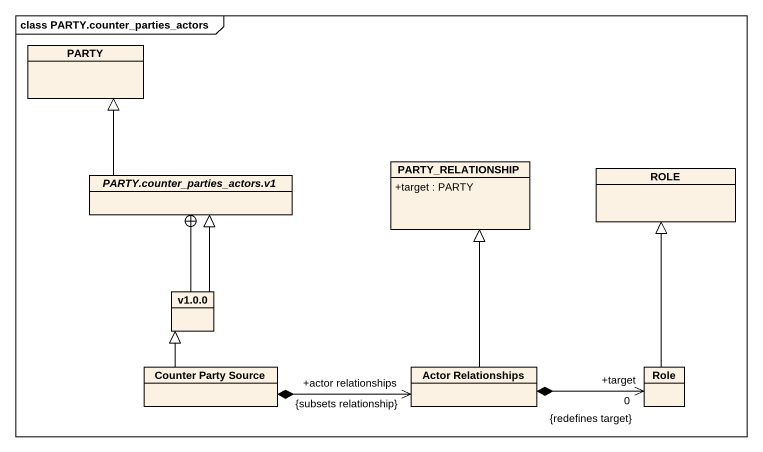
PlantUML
@startuml
mainframe class PARTY.counter_parties_actors
hide circle
hide empty members
skinparam classAttributeIconSize 0
class PARTY
abstract class "PARTY.counter_parties_actors.v1" as PARTY_counter_parties
class PARTY_RELATIONSHIP {
  +target : PARTY
}
class ROLE
class "v1.0.0" as v1_0_0
class "Counter Party Source" as Counter_Party_Source
class "Actor Relationships" as Actor_Relationships
class Role
PARTY_counter_parties -up-|> PARTY
v1_0_0 -up-+ PARTY_counter_parties
v1_0_0 -up-|> PARTY_counter_parties
Counter_Party_Source -up-|> v1_0_0
Counter_Party_Source *-right-> "+actor relationships\n{subsets relationship}" Actor_Relationships
Actor_Relationships -up-|> PARTY_RELATIONSHIP
Actor_Relationships *-right-> "+target\n0\n{redefines target}" Role
Role -up-|> ROLE
@enduml
